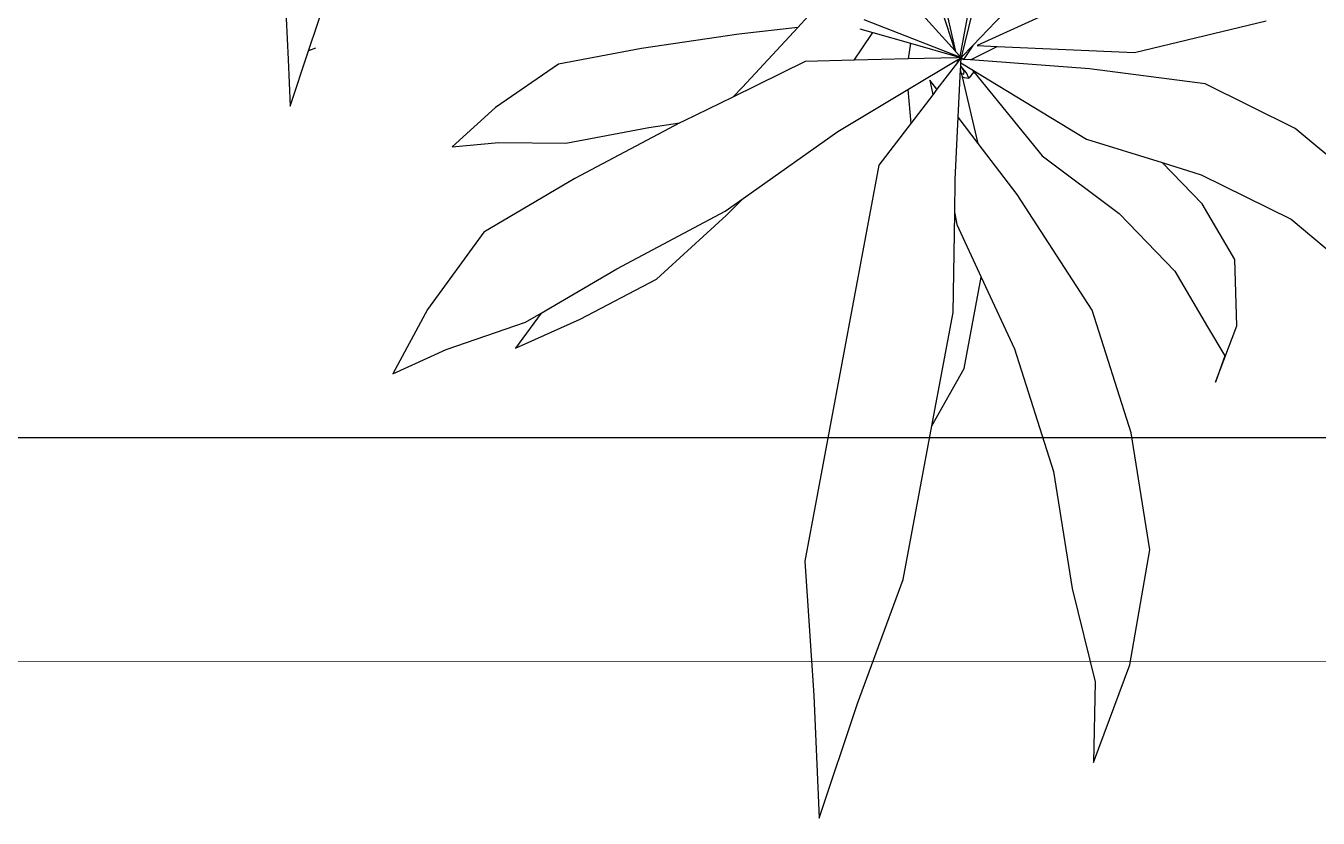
# Model space of a CAD drawing. Header units: metres. Extents: x -22.5 to 67.5, y 0 to 64.7.
# Drawn here: x 19.6732 to 19.8185, y 49.4575 to 49.5466 of the extents above; entities that cross this region are included whole.
import ezdxf

# ---------------------------------------------------------------- set-up
doc = ezdxf.new("R2010")
doc.units = ezdxf.units.M
doc.layers.add('XREF PB NEURO-ONCOLOGIA$0$Mobiliario Fijo', color=40, linetype='Continuous')
doc.layers.add('XREF PB NEURO-ONCOLOGIA$0$MUROS DE TABLAROCA', color=150, linetype='Continuous', lineweight=13)

# ---------------------------------------------------------------- blocks, each defined once
blk = doc.blocks.new('XREF PB NEURO-ONCOLOGIA$0$PLANTA CIRCULAR-02')
at = {"color": 72}
for p, q in [((0.2163079197244855, 0.3322979269213064), (0.2174825615668823, 0.3582367918298743)), ((0.2174825615668823, 0.3582367918298743), (0.2255600604138266, 0.3340252120680773)), ((0.2754286079874646, 0.3465133165283376), (0.2831271368989405, 0.3258223326865206)), ((0.275811919614938, 0.3294600119358151), (0.2754286079874646, 0.3465133165283376)), ((0.2255600604138266, 0.3340252120680773), (0.2352287231787073, 0.3078379123443895)), ((0.2144517528118541, 0.3039590530063805), (0.2163079197244855, 0.3322979269213064)), ((0.2708940055696019, 0.3097266283270628), (0.275811919614938, 0.3294600119358151)), ((0.2831271368989405, 0.3258223326865206), (0.2873213446946607, 0.3015577129912046)), ((0.266975109439926, 0.2850408369870152), (0.2708940055696019, 0.3097266283270628)), ((0.2352287231787073, 0.3078379123443895), (0.2412934626035792, 0.2753400864379287)), ((0.2300751190101948, 0.2203104930686237), (0.2144517528118541, 0.3039590530063805)), ((0.2873213446946607, 0.3015577129912046), (0.2834024485649991, 0.276871921651157)), ((0.258752786373023, 0.259072938679985), (0.266975109439926, 0.2850408369870152)), ((0.2834024485649991, 0.276871921651157), (0.2751801254980961, 0.2509040233441269)), ((0.2412934626035792, 0.2753400864379287), (0.2457661489516312, 0.2513930210412383)), ((0.2412934626035792, 0.2753400864379287), (0.2480992815560796, 0.2632650709938318)), ((0.3012393786880523, 0.2661272672316173), (0.3057208071625865, 0.2542281051827047)), ((0.3031552708874727, 0.260565723578587), (0.3012393786880523, 0.2661272672316173)), ((0.1273815670105876, 0.2644104534880682), (0.1386542231617511, 0.2592500123248627)), ((0.1347174525734545, 0.2507799221803779), (0.1273815670105876, 0.2644104534880682)), ((0.2480992815560796, 0.2632650709938318), (0.2517101342726562, 0.2439324122591202)), ((0.2995236314507963, 0.2544392442416736), (0.3031552708874727, 0.260565723578587)), ((0.1386542231617511, 0.2592500123248627), (0.1554385416881416, 0.2534772389408246)), ((0.1533050969057257, 0.2589804255905719), (0.1669278453257448, 0.2528546845111848)), ((0.158738136582528, 0.2515389861300363), (0.1533050969057257, 0.2589804255905719)), ((0.2517101342726562, 0.2439324122591202), (0.258752786373023, 0.259072938679985)), ((0.2926280267648309, 0.2426926067117918), (0.2995236314507963, 0.2544392442416736)), ((0.3057208071625865, 0.2542281051827047), (0.3052849004319853, 0.2402072395598367)), ((0.1554385416881416, 0.2534772389408246), (0.158738136582528, 0.2515389861300363)), ((0.158738136582528, 0.2515389861300363), (0.1746905417690243, 0.2421682011757511)), ((0.1669278453257448, 0.2528546845111848), (0.183105695239135, 0.2443916328278064)), ((0.2457661489516312, 0.2513930210412383), (0.2461087853604624, 0.2304808479718332)), ((0.1465979750992545, 0.234456471980458), (0.1347174525734545, 0.2507799221803779)), ((0.2751801254980961, 0.2509040233441269), (0.2593158248288034, 0.2264805127125484)), ((0.183105695239135, 0.2443916328278064), (0.1979025384700463, 0.2308337960126394)), ((0.2465460943457316, 0.2328305884237594), (0.2517101342726562, 0.2439324122591202)), ((0.1746905417690243, 0.2421682011757511), (0.1976315565399318, 0.2299967785626436)), ((0.2808230684268551, 0.2305072031032154), (0.2926280267648309, 0.2426926067117918)), ((0.3172262998705548, 0.2317171172690493), (0.3302719046012754, 0.2426581997864687)), ((0.3052849004319853, 0.2402072395598367), (0.2983892957460199, 0.2284606020299478)), ((0.165849975180123, 0.2231474342153845), (0.1465979750992545, 0.234456471980458)), ((0.2461087853604624, 0.2304808479718332), (0.2465460943457316, 0.2328305884237594)), ((0.1976315565399318, 0.2299967785626436), (0.2013890418260757, 0.2273417944819727)), ((0.1979025384700463, 0.2308337960126394), (0.2013890418260757, 0.2273417944819727)), ((0.2461087853604624, 0.2304808479718332), (0.2462260190323775, 0.2233257098332544)), ((0.2645668345363532, 0.2183558742652565), (0.2808230684268551, 0.2305072031032154)), ((0.2982155976822298, 0.2223179191698321), (0.3172262998705548, 0.2317171172690493)), ((0.2013890418260757, 0.2273417944819727), (0.2214030004920744, 0.2132002243617919)), ((0.2983892957460199, 0.2284606020299478), (0.2899686613796177, 0.2197685909734801)), ((0.2593158248288034, 0.2264805127125484), (0.2510818288329091, 0.2157029925408622)), ((0.1880458887503806, 0.2113713272277309), (0.165849975180123, 0.2231474342153845)), ((0.2462260190323775, 0.2233257098332544), (0.2468636820481009, 0.2101818382819616)), ((0.2899686613796177, 0.2197685909734801), (0.2982155976822298, 0.2223179191698321)), ((0.3310885271888111, 0.2234832087838114), (0.3180429224580905, 0.212542126266392)), ((0.2368373994195281, 0.2114759135015092), (0.2300751190101948, 0.2203104930686237)), ((0.2739774869021687, 0.2148253307744952), (0.2899686613796177, 0.2197685909734801)), ((0.1398800181335815, 0.2163983263596734), (0.1497604723965367, 0.2155343248746178)), ((0.1490665851663664, 0.2080943989386341), (0.1398800181335815, 0.2163983263596734)), ((0.2501257025410837, 0.2006073451241903), (0.2645668345363532, 0.2183558742652565)), ((0.1497604723965367, 0.2155343248746178), (0.1639590949975371, 0.2156879583203661)), ((0.1639590949975371, 0.2156879583203661), (0.1815031946998573, 0.2123314385903896)), ((0.2214030004920744, 0.2132002243617919), (0.2361707790385594, 0.2043516240605001)), ((0.2510818288329091, 0.2157029925408622), (0.2468636820481009, 0.2101818382819616)), ((0.2510818288329091, 0.2157029925408622), (0.2477282124536515, 0.2016322527049041)), ((0.2496995792831598, 0.20008362848872), (0.2739774869021687, 0.2148253307744952)), ((0.1815031946998573, 0.2123314385903896), (0.1880458887503806, 0.2113713272277309)), ((0.1887909899510447, 0.210976011602277), (0.1880458887503806, 0.2113713272277309)), ((0.1991868052905516, 0.2059026629006553), (0.1887909899510447, 0.210976011602277)), ((0.2361707790385594, 0.2043516240605001), (0.2368373994195281, 0.2114759135015092)), ((0.2414502145201709, 0.2054495023549734), (0.2368373994195281, 0.2114759135015092)), ((0.3180429224580905, 0.212542126266392), (0.2990322202697513, 0.2031429281671819)), ((0.1052299575996187, 0.1979691624593656), (0.1056769285168286, 0.2078393354950734)), ((0.1056769285168286, 0.2078393354950734), (0.1095695138444483, 0.1961716594080798)), ((0.1624008745917536, 0.1989805685503896), (0.1490665851663664, 0.2080943989386341)), ((0.2468636820481009, 0.2101818382819616), (0.2473545221659918, 0.2000643635302808)), ((0.2145308191973356, 0.1984145024736676), (0.1991868052905516, 0.2059026629006553)), ((0.2012420913636532, 0.2038441356656762), (0.1991868052905516, 0.2059026629006553)), ((0.2408711741639706, 0.2023382135543628), (0.2414502145201709, 0.2054495023549734)), ((0.2423500464400661, 0.204273917165942), (0.2414502145201709, 0.2054495023549734)), ((0.2129187338088343, 0.1912117784107465), (0.2012420913636532, 0.2038441356656762)), ((0.2361707790385594, 0.2043516240605001), (0.2465179944031206, 0.1981517496038236)), ((0.2423500464400661, 0.204273917165942), (0.2408711741639706, 0.2023382135543628)), ((0.2466985945455633, 0.1985927575697914), (0.2423500464400661, 0.204273917165942)), ((0.2990322202697513, 0.2031429281671819), (0.2746122854090771, 0.1999197234052801)), ((0.2475589574949026, 0.2009221111081345), (0.2473545221659918, 0.2000643635302808)), ((0.2473545221659918, 0.2000643635302808), (0.2473828681530961, 0.1994800799755438)), ((0.248094386283185, 0.2003980152886271), (0.2473828681530961, 0.1994800799755438)), ((0.2473828681530961, 0.1994800799755438), (0.2473871868901938, 0.1993910597183728)), ((0.2486026663029293, 0.2008001950860674), (0.2473871868901938, 0.1993910597183728)), ((0.2473871868901938, 0.1993910597183728), (0.2474207183899182, 0.1986998894381315)), ((0.2477282124536515, 0.2016322527049041), (0.2475589574949026, 0.2009221111081345)), ((0.2475589574949026, 0.2009221111081345), (0.2480609931466802, 0.2010828169036856)), ((0.2477282124536515, 0.2016322527049041), (0.2480911353282238, 0.2018156823961661)), ((0.247743822599233, 0.1988960804005373), (0.2496995792831598, 0.20008362848872)), ((0.2480609931466802, 0.2010828169036856), (0.248094386283185, 0.2003980152886271)), ((0.2480911353282238, 0.2018156823961661), (0.2490791886609855, 0.2018896935783303)), ((0.2490791886609855, 0.2018896935783303), (0.2486026663029293, 0.2008001950860674)), ((0.2501257025410837, 0.2006073451241903), (0.2490791886609855, 0.2018896935783303)), ((0.2746122854090771, 0.1999197234052801), (0.2494241924522385, 0.1980637706908084)), ((0.2496995792831598, 0.20008362848872), (0.2501257025410837, 0.2006073451241903)), ((0.1045022866744318, 0.1819004705865055), (0.1052299575996187, 0.1979691624593656)), ((0.179944974294088, 0.1956240488204131), (0.1624008745917536, 0.1989805685503896)), ((0.2248347571928662, 0.1981529485796116), (0.2145308191973356, 0.1984145024736676)), ((0.2362374095002337, 0.1978635050566737), (0.2248347571928662, 0.1981529485796116)), ((0.2248347571928662, 0.1981529485796116), (0.2264701033485323, 0.1956942270619848)), ((0.2268788212409731, 0.1895363656214002), (0.2474751338054943, 0.1975782480458505)), ((0.2466379175878899, 0.1975994998392849), (0.2362374095002337, 0.1978635050566737)), ((0.236768964713761, 0.1945289948367801), (0.2362374095002337, 0.1978635050566737)), ((0.236768964713761, 0.1945289948367801), (0.246546267228581, 0.1973136950235457)), ((0.2472387041253228, 0.1973173825432752), (0.2462778434902333, 0.1962572136495382)), ((0.2465179944031206, 0.1981517496038236), (0.2468365684651559, 0.1983451898315493)), ((0.2465179944031206, 0.1981517496038236), (0.2469669963618912, 0.1978827153103282)), ((0.2466379175878899, 0.1975994998392849), (0.246546267228581, 0.1973136950235457)), ((0.246546267228581, 0.1973136950235457), (0.2472040618885387, 0.1975010433141122)), ((0.247188125296617, 0.1975855334345127), (0.2466379175878899, 0.1975994998392849)), ((0.2466985945455633, 0.1985927575697914), (0.2466639152700907, 0.1985525530273904)), ((0.2468365684651559, 0.1983451898315493), (0.2466639152700907, 0.1985525530273904)), ((0.2472069117380471, 0.1979003931708334), (0.2466985945455633, 0.1985927575697914)), ((0.2472069117380471, 0.1979003931708334), (0.2468365684651559, 0.1983451898315493)), ((0.2472069117380471, 0.1979003931708334), (0.2469669963618912, 0.1978827153103282)), ((0.2469669963618912, 0.1978827153103282), (0.2470406137376671, 0.1978386050379939)), ((0.2471345818030244, 0.1978694019205349), (0.2470406137376671, 0.1978386050379939)), ((0.2470406137376671, 0.1978386050379939), (0.2471531042229316, 0.1977712026633824)), ((0.2472069117380471, 0.1979003931708334), (0.2471345818030244, 0.1978694019205349)), ((0.2471345818030244, 0.1978694019205349), (0.2471531042229316, 0.1977712026633824)), ((0.2471531042229316, 0.1977712026633824), (0.2474751338054943, 0.1975782480458505)), ((0.2474751338054943, 0.1975782480458505), (0.247188125296617, 0.1975855334345127)), ((0.247188125296617, 0.1975855334345127), (0.2472040618885387, 0.1975010433141122)), ((0.2472040618885387, 0.1975010433141122), (0.2474751338054943, 0.1975782480458505)), ((0.2474751338054943, 0.1975782480458505), (0.2472069117380471, 0.1979003931708334)), ((0.2474751338054943, 0.1975782480458505), (0.2472387041253228, 0.1973173825432752)), ((0.2472387041253228, 0.1973173825432752), (0.2509193050910028, 0.1778041503355823)), ((0.2474207183899182, 0.1986998894381315), (0.247743822599233, 0.1988960804005373)), ((0.2474207183899182, 0.1986998894381315), (0.2474586054971581, 0.197918938906561)), ((0.2479441683835546, 0.197954716992605), (0.2474586054971581, 0.197918938906561)), ((0.2474586054971581, 0.197918938906561), (0.2474751338054943, 0.1975782480458505)), ((0.2479441683835546, 0.197954716992605), (0.2474751338054943, 0.1975782480458505)), ((0.2474751338054943, 0.1975782480458505), (0.2499030206254673, 0.1950344479568571)), ((0.2545506393085475, 0.1685439526762096), (0.2474751338054943, 0.1975782480458505)), ((0.2479831858152153, 0.1979575919426182), (0.2479441683835546, 0.197954716992605)), ((0.2494241924522385, 0.1980637706908084), (0.2479831858152153, 0.1979575919426182)), ((0.2499030206254673, 0.1950344479568571), (0.2479831858152153, 0.1979575919426182)), ((0.2494241924522385, 0.1980637706908084), (0.2550827223342083, 0.195213421225823)), ((0.1095695138444483, 0.1961716594080798), (0.1137544273637729, 0.1836277557332693)), ((0.1110581247384346, 0.1955550565866915), (0.1095695138444483, 0.1961716594080798)), ((0.2005007157029723, 0.192607584846705), (0.179944974294088, 0.1956240488204131)), ((0.2264701033485323, 0.1956942270619848), (0.2287862294278824, 0.192255410235326)), ((0.2287862294278824, 0.192255410235326), (0.236768964713761, 0.1945289948367801)), ((0.2461689531155144, 0.1961370690792492), (0.2379569896054789, 0.1870763708344043)), ((0.2461689531155144, 0.1961370690792492), (0.2397189675594689, 0.1760232697730402)), ((0.2423861432337446, 0.1793886632420509), (0.2462778434902333, 0.1962572136495382)), ((0.2462778434902333, 0.1962572136495382), (0.2461689531155144, 0.1961370690792492)), ((0.2499030206254673, 0.1950344479568571), (0.2700187889681729, 0.1739583035174519)), ((0.2508638265624228, 0.1950258185294231), (0.2550827223342083, 0.195213421225823)), ((0.2725399314201127, 0.1851076294699467), (0.2508638265624228, 0.1950258185294231)), ((0.2550827223342083, 0.195213421225823), (0.2841276533141865, 0.1965049694562708)), ((0.2841276533141865, 0.1965049694562708), (0.3119486977157351, 0.1898444431688944)), ((0.2129187338088343, 0.1912117784107465), (0.2005007157029723, 0.192607584846705)), ((0.215121367953742, 0.1888288621271457), (0.2129187338088343, 0.1912117784107465)), ((0.2260522050137155, 0.1914767252876928), (0.2287862294278824, 0.192255410235326))]:
    blk.add_line(p, q, dxfattribs=at)
blk = doc.blocks.new('XREF PB NEURO-ONCOLOGIA')
at = {"layer": 'XREF PB NEURO-ONCOLOGIA$0$Mobiliario Fijo', "transparency": 33554687, "elevation": 8.809169539587394e-07}
blk.add_lwpolyline([(16.02691946437609, 25.81177684534723), (16.02691946437609, 25.26177684535887), (16.57691946418982, 25.26177684535887), (16.57691946418982, 25.81177684534723)], close=True, dxfattribs=at)
at = {"layer": 'XREF PB NEURO-ONCOLOGIA$0$MUROS DE TABLAROCA'}
blk.add_line((16.00169435799461, 25.96617696876312), (16.00178055056487, 24.27616725094609), dxfattribs=at)
at = {"color": 2, "xscale": -0.5320720665645394, "yscale": 0.5320720665645394, "zscale": 0.5320720665645394, "rotation": 90.00000000000007}
blk.add_blockref('XREF PB NEURO-ONCOLOGIA$0$PLANTA CIRCULAR-02', (16.17473793863333, 25.61678475908696, 7.293926531698665e-07), dxfattribs=at)

msp = doc.modelspace()

# ---------------------------------------------------------------- block references
at = {"rotation": 90}
msp.add_blockref('XREF PB NEURO-ONCOLOGIA', (45.26344102828477, 33.47338033105496), dxfattribs=at)

doc.saveas('drawing.dxf')
